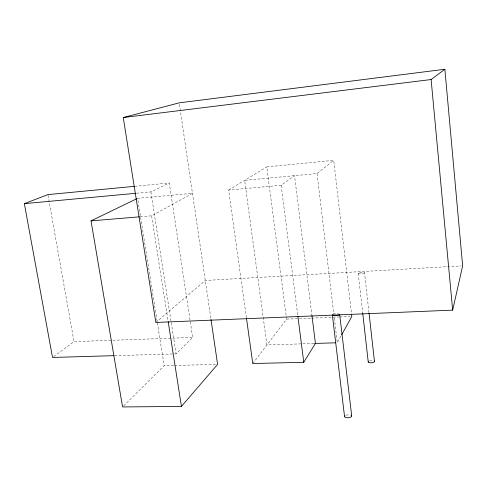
<?xml version="1.0" encoding="UTF-8"?>
<svg xmlns="http://www.w3.org/2000/svg" width="487" height="487" viewBox="0 0 487 487"><rect width="100%" height="100%" fill="white"/><g stroke="black" fill="none" stroke-linecap="round" stroke-linejoin="round"><path stroke-width="0.37" stroke-dasharray="2.44 1.83" d="M340.918 336.176L337.284 342.745L334.119 316.307M252.777 363.533L286.612 319.131L266.791 166.913L333.735 160.339L351.468 313.458M123.655 405.872L164.174 365.7L173.956 365.463M114.701 355.65L176.111 353.872L192.675 337.454L169.281 183.002L135.349 186.247M155.852 322.455L205.277 280.463L461.134 265.914M313.908 343.481L266.937 344.948L244.669 180.348L317.031 173.549L333.735 160.339M53.728 356.569L74.024 341.618L192.675 337.454M246.41 317.725L228.665 190.058L281.169 185.291L294.525 175.661L311.954 315.594M228.665 190.058L266.791 166.913M140.262 216.764L151.627 215.814L192.487 193.345L137.602 198.331L164.174 365.7M136.585 193.229L150.897 191.896L169.281 183.002M286.612 319.131L310.876 318.145M311.631 318.114L338.928 317M339.689 316.97L350.305 316.538M174.711 365.445L216.849 364.416M48.012 195.36L74.024 341.618M150.897 191.896L176.111 353.872M151.627 215.814L168.052 320.884M179.417 104.358L210.883 318.632M281.169 185.291L297.8 315.588M317.031 173.549L334.027 315.552M358.231 273.426L362.724 313.208M364.519 272.665A3.184 0.791 -5.9 0 1 359.826 273.828A3.184 0.791 -5.9 0 1 359.71 272.47A3.184 0.791 -5.9 0 1 364.519 272.665L369.061 313.263M369.499 360.989A3.123 1.065 -4.9 0 1 373.164 360.709M345.794 415.362A3.598 1.437 -5.1 0 1 350.579 415.04M333.218 314.152A3.677 1.065 -6.1 0 1 338.52 313.549"/><path stroke-width="0.73" d="M452.673 310.134L462.65 265.829L444.868 69.264L179.192 102.854L123.254 117.537L155.852 322.455L452.673 310.134L431.111 79.539L444.868 69.264M341.643 334.867L351.821 316.477L351.559 314.212M246.513 318.474L252.777 363.533L303.76 362.285L315.424 343.432L311.954 315.594M136.926 198.659L91.026 220.873L122.572 406.943L181.432 406.438L217.604 364.398L210.993 319.381M113.946 355.674L52.529 357.452L24.35 203.651L47.878 194.617L134.595 186.32M123.254 117.537L431.111 79.539M24.35 203.651L135.83 193.296M91.026 220.873L139.507 216.825M314.59 343.457L335.768 342.793M168.173 321.633L181.432 406.438M297.898 316.343L303.76 362.285M332.377 315.059L344.553 416.568M339.658 314.298L351.724 415.971M362.724 313.208L368.233 361.993M369.061 313.263L374.454 361.421M374.174 361.05A3.123 1.065 -4.9 0 1 371.496 362.772A3.123 1.065 -4.9 0 1 368.403 361.585M351.425 415.454A3.598 1.437 -5.1 0 1 348.223 417.706A3.598 1.437 -5.1 0 1 344.778 416.02M339.634 314.371A3.677 1.065 -6.1 0 1 335.586 315.679A3.677 1.065 -6.1 0 1 332.365 314.827"/></g></svg>
